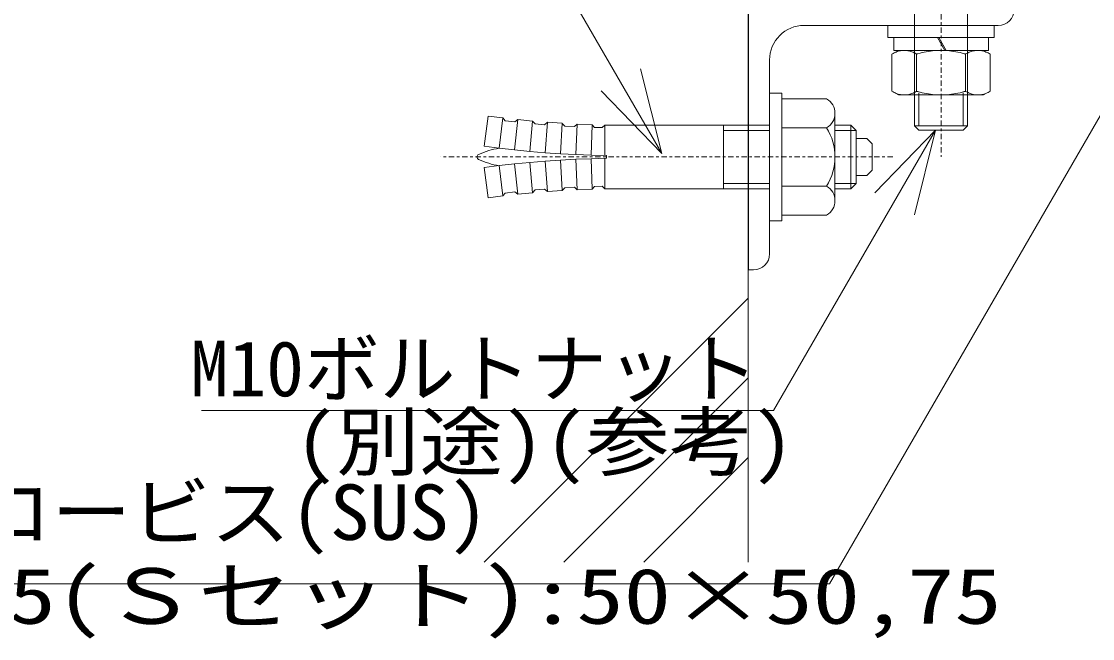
# Model space of a CAD drawing. Units: millimetres, scale not verified. Extents: x -1200 to 1200, y -342 to 342.
# Drawn here: x 130.42 to 170.71, y -109.43 to -86.2 of the extents above; entities that cross this region are included whole.
import ezdxf
from ezdxf.enums import TextEntityAlignment as Align

# ---------------------------------------------------------------- set-up
doc = ezdxf.new("R2010")
doc.units = ezdxf.units.MM
doc.linetypes.add('CHAIN1', pattern=[8, 5, -1, 1, -1])
for name, color, linetype, lineweight in [('0-0_一般', 7, 'Continuous', 9), ('0-7_ストリンガー', 7, 'Continuous', 9), ('0-B_文字', 7, 'Continuous', 9)]:
    doc.layers.add(name, color=color, linetype=linetype, lineweight=lineweight)
doc.styles.add('ＭＳ ゴシック', font='')
doc.styles.get('ＭＳ ゴシック').set_extended_font_data('MS Gothic')

# ---------------------------------------------------------------- blocks, each defined once
blk = doc.blocks.new('グループ-86-1')
at = {"layer": '0-7_ストリンガー'}
for p, q in [((120194.06, 135322.26), (120194.06, 135072.26)), ((120194.06, 135322.26), (120444.06, 135322.26)), ((120444.06, 135317.26), (120444.06, 135322.26)), ((120246.56, 135302.26), (120429.06, 135302.26)), ((120214.06, 135269.76), (120214.06, 135087.26)), ((120194.06, 135072.26), (120199.06, 135072.26))]:
    blk.add_line(p, q, dxfattribs=at)
for centre, radius, start, end in [((120429.06, 135317.26), 15, 270, 0), ((120246.56, 135269.76), 32.5, 90, 180), ((120199.06, 135087.26), 15, 270, 0)]:
    blk.add_arc(centre, radius, start, end, dxfattribs=at)
blk = doc.blocks.new('グループ-87-1')
at = {"layer": '0-7_ストリンガー'}
for p, q in [((120214.06, 135238.51), (120225.56, 135238.51)), ((120214.06, 135118.51), (120214.06, 135238.51)), ((120225.56, 135238.51), (120225.56, 135118.51)), ((120225.56, 135233.26), (120267.7, 135233.26)), ((120225.56, 135233.26), (120225.56, 135123.76)), ((119945.56, 135188.51), (119949.38, 135216.97)), ((119963.28, 135215.2), (119949.38, 135216.97)), ((119965.47, 135212.44), (119963.28, 135215.19)), ((119965.47, 135212.44), (119974.46, 135211.43)), ((119974.2, 135185.08), (119977.21, 135213.64)), ((119974.46, 135211.43), (119977.2, 135213.62)), ((119991.15, 135212.27), (119977.21, 135213.64)), ((120275.56, 135219.65), (120275.56, 135137.38)), ((119988.56, 135183.68), (119991.15, 135212.27)), ((119993.42, 135209.58), (119991.15, 135212.26)), ((119993.42, 135209.58), (120002.43, 135208.83)), ((120002.43, 135208.83), (120005.11, 135211.09)), ((120002.93, 135182.48), (120005.11, 135211.11)), ((120019.09, 135210.15), (120005.11, 135211.11)), ((120017.32, 135181.49), (120019.09, 135210.15)), ((120021.43, 135207.52), (120019.09, 135210.13)), ((120021.43, 135207.52), (120030.46, 135207.03)), ((120030.46, 135207.03), (120033.08, 135209.37)), ((120031.73, 135180.7), (120033.08, 135209.39)), ((120047.08, 135208.83), (120033.08, 135209.39)), ((120046.14, 135180.13), (120047.08, 135208.83)), ((120049.49, 135206.26), (120047.08, 135208.81)), ((120049.49, 135206.26), (120056.56, 135206.08)), ((120056.56, 135206.08), (120059.06, 135208.45)), ((120059.06, 135208.51), (120214.06, 135208.51)), ((120059.06, 135208.51), (120059.06, 135179.8)), ((120170.56, 135148.51), (120170.56, 135208.51)), ((120170.56, 135203.51), (120214.06, 135203.51)), ((120267.7, 135205.94), (120225.56, 135205.94)), ((120275.56, 135208.51), (120290.56, 135208.51)), ((120275.56, 135203.51), (120295.56, 135203.51)), ((120290.56, 135148.51), (120290.56, 135208.51)), ((120295.56, 135203.51), (120290.56, 135208.51)), ((120295.56, 135196.01), (120305.56, 135196.01)), ((120305.56, 135196.01), (120310.56, 135191.01)), ((119959.87, 135186.69), (119974.2, 135185.08)), ((120002.93, 135182.48), (120017.32, 135181.49)), ((120310.56, 135191.01), (120310.56, 135166.01)), ((119988.56, 135173.35), (120002.93, 135174.55)), ((120002.93, 135174.55), (120017.32, 135175.54)), ((120002.93, 135174.55), (120005.11, 135145.91)), ((120017.32, 135181.49), (120031.73, 135180.7)), ((120017.32, 135175.54), (120031.73, 135176.32)), ((120017.32, 135175.54), (120019.09, 135146.88)), ((120031.73, 135176.32), (120046.14, 135176.89)), ((120031.73, 135176.32), (120033.08, 135147.64)), ((120046.14, 135176.89), (120060.56, 135177.26)), ((120046.14, 135176.89), (120047.08, 135148.19)), ((120059.06, 135148.51), (120059.06, 135177.22)), ((120060.56, 135179.76), (120060.56, 135177.26)), ((119945.56, 135168.51), (119959.87, 135170.33)), ((119945.56, 135168.51), (119949.38, 135140.05)), ((119959.87, 135170.33), (119974.2, 135171.94)), ((119959.87, 135170.33), (119963.28, 135141.82)), ((119974.2, 135171.94), (119977.21, 135143.38)), ((120305.56, 135161.01), (120310.56, 135166.01)), ((120170.56, 135153.51), (120214.06, 135153.51)), ((120295.56, 135153.51), (120290.56, 135148.51)), ((120295.56, 135161.01), (120305.56, 135161.01)), ((119965.47, 135144.58), (119963.28, 135141.84)), ((119965.47, 135144.58), (119974.46, 135145.59)), ((119974.46, 135145.59), (119977.2, 135143.4)), ((119991.15, 135144.75), (119977.21, 135143.38)), ((119993.42, 135147.45), (119991.15, 135144.77)), ((119993.42, 135147.45), (120002.43, 135148.2)), ((120002.43, 135148.2), (120005.11, 135145.93)), ((120019.09, 135146.88), (120005.11, 135145.91)), ((120021.43, 135149.51), (120019.09, 135146.89)), ((120021.43, 135149.51), (120030.46, 135150)), ((120030.46, 135150), (120033.08, 135147.65)), ((120047.08, 135148.19), (120033.08, 135147.64)), ((120049.49, 135150.76), (120047.08, 135148.21)), ((120049.49, 135150.76), (120056.56, 135150.95)), ((120056.56, 135150.95), (120059.06, 135148.58)), ((120059.06, 135148.51), (120214.06, 135148.51)), ((120267.7, 135151.09), (120225.56, 135151.09)), ((120275.56, 135148.51), (120290.56, 135148.51)), ((119963.28, 135141.82), (119949.38, 135140.05)), ((120225.56, 135123.76), (120267.7, 135123.76)), ((120214.06, 135118.51), (120225.56, 135118.51))]:
    blk.add_line(p, q, dxfattribs=at)
for points in [[(119945.56, 135188.51), (119959.87, 135186.69), (119963.28, 135215.2)], [(120275.56, 135153.51), (120295.56, 135153.51), (120295.56, 135203.51)], [(119974.2, 135185.08), (119988.56, 135183.68), (120002.93, 135182.48)], [(119974.2, 135171.94), (119988.56, 135173.35), (119991.15, 135144.75)], [(120031.73, 135180.7), (120046.14, 135180.13), (120060.56, 135179.76)]]:
    blk.add_lwpolyline(points, dxfattribs=at)
for centre, radius, start, end in [((120259.75, 135219.6), 15.8, 300.17813, 59.82187), ((120223.79, 135178.51), 51.77, 328.01474, 31.98526), ((119969.18, 135120.83), 66.53, 98.02013, 115.72035), ((119941.39, 135178.51), 2.5, 115.72035, 244.27965), ((119969.18, 135236.19), 66.53, 244.27965, 261.97987), ((120259.75, 135137.42), 15.8, 300.17813, 59.82187)]:
    blk.add_arc(centre, radius, start, end, dxfattribs=at)
blk = doc.blocks.new('グループ-88-1')
at = {"layer": '0-7_ストリンガー', "linetype": 'CHAIN1'}
blk.add_line((120330, 135178.51), (119905, 135178.51), dxfattribs=at)
at = {"layer": '0-7_ストリンガー'}
blk.add_blockref('グループ-87-1', (0, 0), dxfattribs=at)
blk = doc.blocks.new('グループ-89-1')
at = {"layer": '0-7_ストリンガー'}
for p, q in [((-23.09, 38.43), (-23.09, 3.57)), ((23.09, 3.57), (23.09, 38.43))]:
    blk.add_line(p, q, dxfattribs=at)
blk.add_lwpolyline([(-46.19, 38.43), (-40, 42), (40, 42), (46.19, 38.43), (46.19, 3.57), (40, 0), (-40, 0), (-46.19, 3.57)], close=True, dxfattribs=at)
for points in [[(-46.19, 38.43), (-45.2, 39.01), (-44.21, 39.54), (-43.22, 40.03), (-42.23, 40.45), (-41.24, 40.83), (-40.25, 41.15), (-39.26, 41.42), (-38.27, 41.64), (-37.28, 41.81), (-36.29, 41.92), (-35.3, 41.98), (-34.31, 41.99), (-33.32, 41.95), (-32.33, 41.85), (-31.34, 41.7), (-30.35, 41.5), (-29.36, 41.25), (-28.37, 40.94), (-27.38, 40.58), (-26.39, 40.17), (-25.4, 39.71), (-24.41, 39.2), (-23.42, 38.63), (-21.77, 38.82), (-19.79, 39.37), (-17.82, 39.87), (-15.84, 40.32), (-13.86, 40.71), (-11.88, 41.05), (-9.9, 41.34), (-7.92, 41.57), (-5.94, 41.76), (-3.96, 41.89), (-1.98, 41.97), (0, 41.99), (1.98, 41.97), (3.96, 41.89), (5.94, 41.76), (7.92, 41.57)], [(7.92, 41.57), (9.9, 41.34), (11.88, 41.05), (13.86, 40.71), (15.84, 40.32), (17.82, 39.87), (19.79, 39.37), (21.77, 38.82), (23.42, 38.63), (24.41, 39.2), (25.4, 39.71), (26.39, 40.17), (27.38, 40.58), (28.37, 40.94), (29.36, 41.25), (30.35, 41.5), (31.34, 41.7), (32.33, 41.85), (33.32, 41.95), (34.31, 41.99), (35.3, 41.98), (36.29, 41.92), (37.28, 41.81), (38.27, 41.64), (39.26, 41.42), (40.25, 41.15), (41.24, 40.83), (42.23, 40.45), (43.22, 40.03), (44.21, 39.54), (45.2, 39.01), (46.19, 38.43), (46.19, 38.43)], [(-46.19, 3.57), (-45.2, 2.99), (-44.21, 2.46), (-43.22, 1.97), (-42.23, 1.55), (-41.24, 1.17), (-40.25, 0.85), (-39.26, 0.58), (-38.27, 0.36), (-37.28, 0.19), (-36.29, 0.08), (-35.3, 0.02), (-34.31, 0.01), (-33.32, 0.05), (-32.33, 0.15), (-31.34, 0.3), (-30.35, 0.5), (-29.36, 0.75), (-28.37, 1.06), (-27.38, 1.42), (-26.39, 1.83), (-25.4, 2.29), (-24.41, 2.8), (-23.42, 3.37), (-21.77, 3.18), (-19.79, 2.63), (-17.82, 2.13), (-15.84, 1.68), (-13.86, 1.29), (-11.88, 0.95), (-9.9, 0.66), (-7.92, 0.43), (-5.94, 0.24), (-3.96, 0.11), (-1.98, 0.03), (0, 0.01), (1.98, 0.03), (3.96, 0.11), (5.94, 0.24), (7.92, 0.43)], [(7.92, 0.43), (9.9, 0.66), (11.88, 0.95), (13.86, 1.29), (15.84, 1.68), (17.82, 2.13), (19.79, 2.63), (21.77, 3.18), (23.42, 3.37), (24.41, 2.8), (25.4, 2.29), (26.39, 1.83), (27.38, 1.42), (28.37, 1.06), (29.36, 0.75), (30.35, 0.5), (31.34, 0.3), (32.33, 0.15), (33.32, 0.05), (34.31, 0.01), (35.3, 0.02), (36.29, 0.08), (37.28, 0.19), (38.27, 0.36), (39.26, 0.58), (40.25, 0.85), (41.24, 1.17), (42.23, 1.55), (43.22, 1.97), (44.21, 2.46), (45.2, 2.99), (46.19, 3.57), (46.19, 3.57)]]:
    blk.add_lwpolyline(points, dxfattribs=at)
blk = doc.blocks.new('Nut (Metric)-6')
at = {"layer": '0-7_ストリンガー'}
blk.add_blockref('グループ-89-1', (0, 0), dxfattribs=at)
blk = doc.blocks.new('グループ-90-1')
at = {"layer": '0-7_ストリンガー'}
for p, q in [((-3.45, 0), (3.45, 11.95)), ((4.75, 11.95), (-2.15, 0))]:
    blk.add_line(p, q, dxfattribs=at)
blk.add_lwpolyline([(-44.57, 11.95), (44.57, 11.95), (44.57, 0), (-44.57, 0)], close=True, dxfattribs=at)
blk = doc.blocks.new('Lock Washer (Metric)-6')
at = {"layer": '0-7_ストリンガー'}
blk.add_blockref('グループ-90-1', (0, 0), dxfattribs=at)
blk = doc.blocks.new('Plain Washer (Metric)-12')
at = {"layer": '0-7_ストリンガー'}
blk.add_lwpolyline([(-50, 11.5), (50, 11.5), (50, 0), (-50, 0)], close=True, dxfattribs=at)
blk = doc.blocks.new('Plain Washer (Metric)-13')
at = {"layer": '0-7_ストリンガー'}
blk.add_lwpolyline([(-50, 11.5), (50, 11.5), (50, 0), (-50, 0)], close=True, dxfattribs=at)
blk = doc.blocks.new('グループ-91-1')
at = {"layer": '0-7_ストリンガー'}
for p, q in [((120352.21, 135382.74), (120352.21, 135353.76)), ((120398.4, 135353.76), (120398.4, 135382.74)), ((120354.37, 135207.82), (120354.37, 135238.86)), ((120396.25, 135207.82), (120396.25, 135238.86)), ((120350.31, 135207.82), (120400.31, 135207.82))]:
    blk.add_line(p, q, dxfattribs=at)
blk.add_lwpolyline([(120329.12, 135353.76), (120329.12, 135382.74), (120335.31, 135386.31), (120415.31, 135386.31), (120421.5, 135382.74), (120421.5, 135353.76)], close=True, dxfattribs=at)
for points in [[(120329.12, 135382.74), (120330.11, 135383.32), (120331.1, 135383.86), (120332.09, 135384.34), (120333.08, 135384.76), (120334.07, 135385.14), (120335.06, 135385.46), (120336.05, 135385.73), (120337.04, 135385.95), (120338.03, 135386.12), (120339.02, 135386.23), (120340.01, 135386.29), (120341, 135386.3), (120341.99, 135386.26), (120342.98, 135386.16), (120343.97, 135386.01), (120344.96, 135385.81), (120345.95, 135385.56), (120346.94, 135385.25), (120347.93, 135384.9), (120348.92, 135384.49), (120349.91, 135384.02), (120350.9, 135383.51), (120351.88, 135382.94), (120353.53, 135383.13), (120355.51, 135383.68), (120357.49, 135384.18), (120359.47, 135384.63), (120361.45, 135385.02), (120363.43, 135385.36), (120365.41, 135385.65), (120367.39, 135385.89), (120369.37, 135386.07), (120371.35, 135386.2), (120373.33, 135386.28), (120375.31, 135386.3), (120377.29, 135386.28), (120379.27, 135386.2), (120381.25, 135386.07), (120383.23, 135385.89)], [(120383.23, 135385.89), (120385.21, 135385.65), (120387.19, 135385.36), (120389.17, 135385.02), (120391.14, 135384.63), (120393.12, 135384.18), (120395.1, 135383.68), (120397.08, 135383.13), (120398.73, 135382.94), (120399.72, 135383.51), (120400.71, 135384.02), (120401.7, 135384.49), (120402.69, 135384.9), (120403.68, 135385.25), (120404.67, 135385.56), (120405.66, 135385.81), (120406.65, 135386.01), (120407.64, 135386.16), (120408.63, 135386.26), (120409.62, 135386.3), (120410.61, 135386.29), (120411.6, 135386.23), (120412.59, 135386.12), (120413.58, 135385.95), (120414.57, 135385.73), (120415.56, 135385.46), (120416.55, 135385.14), (120417.54, 135384.76), (120418.53, 135384.34), (120419.52, 135383.86), (120420.51, 135383.32), (120421.5, 135382.74)], [(120350.31, 135353.76), (120350.31, 135207.82), (120354.37, 135203.76), (120396.25, 135203.76), (120400.31, 135207.82), (120400.31, 135353.76)]]:
    blk.add_lwpolyline(points, dxfattribs=at)
blk = doc.blocks.new('グループ-92-1')
at = {"layer": '0-7_ストリンガー'}
blk.add_blockref('グループ-91-1', (0, 0), dxfattribs=at)
at = {"layer": '0-7_ストリンガー', "xscale": -1, "rotation": 180}
for name, p in [('Plain Washer (Metric)-13', (120375.31, 135353.76)), ('Plain Washer (Metric)-12', (120375.31, 135302.26)), ('Lock Washer (Metric)-6', (120375.31, 135290.76)), ('Nut (Metric)-6', (120375.31, 135278.81))]:
    blk.add_blockref(name, p, dxfattribs=at)
blk = doc.blocks.new('グループ-93-1')
at = {"layer": '0-7_ストリンガー', "linetype": 'CHAIN1'}
blk.add_line((120375.31, 135412.81), (120375.31, 135178.51), dxfattribs=at)
at = {"layer": '0-7_ストリンガー'}
blk.add_blockref('グループ-92-1', (0, 0), dxfattribs=at)

msp = doc.modelspace()

# ---------------------------------------------------------------- linework, layer by layer
at = {"layer": '0-0_一般'}
for p, q in [((157.762, -106.551), (157.762, -54.551)), ((157.762, -96.616), (147.827, -106.551)), ((157.762, -99.616), (150.827, -106.551)), ((157.762, -102.616), (153.827, -106.551))]:
    msp.add_line(p, q, dxfattribs=at)
at = {"layer": '0-B_文字'}
for p, q in [((148.35, -80.515), (154.505, -91.175)), ((160.821, -107.372), (173.821, -84.855)), ((158.706, -100.849), (164.802, -90.291)), ((158.706, -100.849), (137.195, -100.849)), ((160.821, -107.372), (119.582, -107.372))]:
    msp.add_line(p, q, dxfattribs=at)
for points in [[(153.71, -87.986), (154.505, -91.175), (152.221, -88.81)], [(162.519, -92.656), (164.802, -90.291), (164.007, -93.48)]]:
    msp.add_lwpolyline(points, dxfattribs=at)

# ---------------------------------------------------------------- block references
at = {"layer": '0-7_ストリンガー', "xscale": 0.04, "yscale": 0.04}
for name in ['グループ-93-1', 'グループ-86-1', 'グループ-88-1']:
    msp.add_blockref(name, (-4650, -5498.442), dxfattribs=at)

# ---------------------------------------------------------------- texts
at = {"layer": '0-B_文字', "style": 'ＭＳ ゴシック'}
msp.add_text('M10ボルトナット', height=2.089, dxfattribs=at).set_placement((136.781, -100.937), align=Align.BOTTOM_LEFT)
for s, height, width, p in [('(別途)(参考)', 2.089, 1.1, (140.699, -103.696)), ('ハイ＆ロービス(SUS)', 2.089, 1.05, (119.582, -106.341)), ('4.6×25(Ｓセット):50×50,75', 2.09, 1.25, (119.271, -109.498))]:
    msp.add_text(s, height=height, dxfattribs=dict(at, width=width)).set_placement(p, align=Align.BOTTOM_LEFT)

doc.saveas('drawing.dxf')
